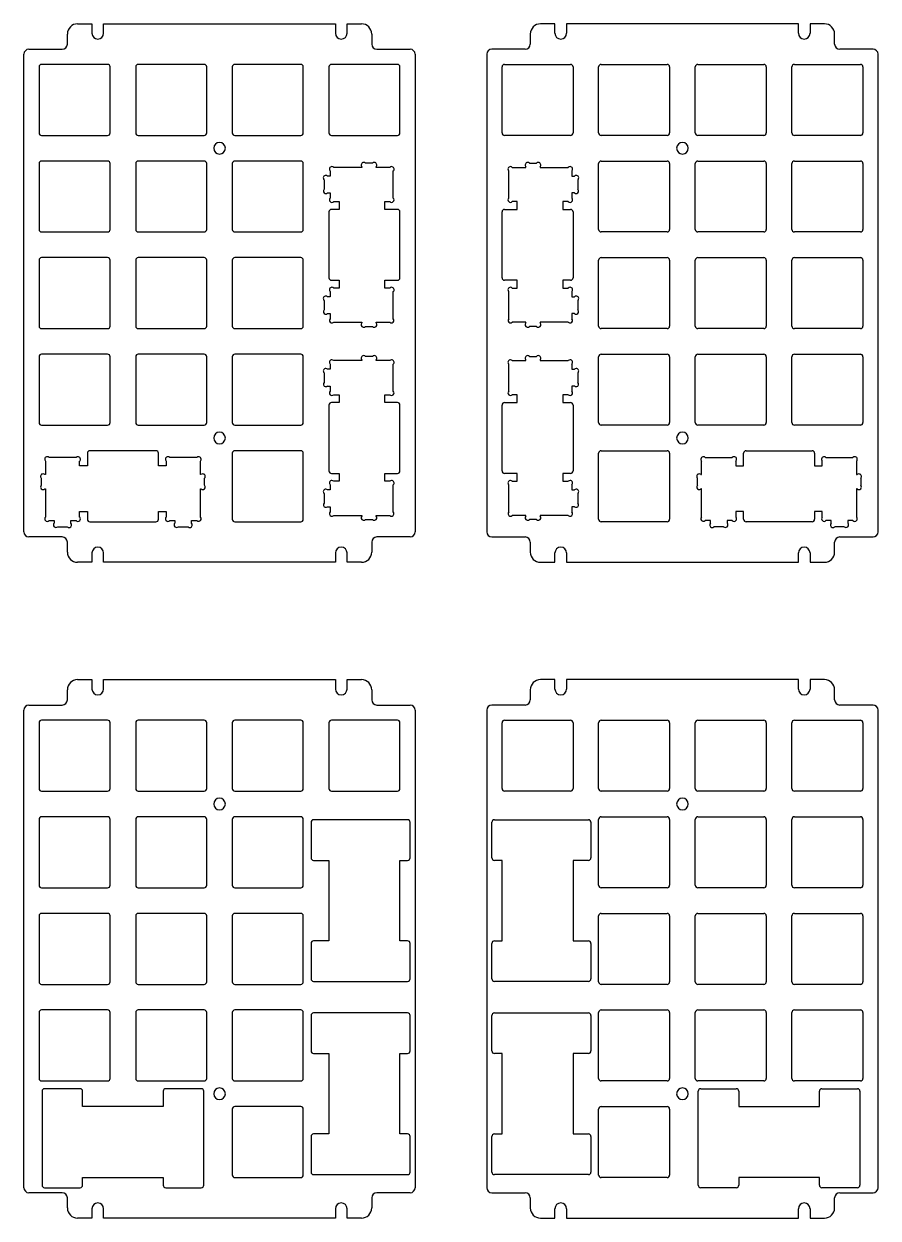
# Model space of a CAD drawing. Header units: millimetres. Extents: x 169 to 652, y 415 to 650.
# Drawn here: x 168.9 to 337.3, y 414.8 to 650.3 of the extents above; entities that cross this region are included whole.
import ezdxf

# ---------------------------------------------------------------- set-up
doc = ezdxf.new("R2010")
doc.units = ezdxf.units.MM

msp = doc.modelspace()

# ---------------------------------------------------------------- linework, layer by layer
at = {"color": 7, "linetype": 'Continuous', "lineweight": 25}
for p, q in [((179.44, 650.34), (182.29, 650.34)), ((182.29, 650.34), (182.29, 648.49)), ((184.59, 648.49), (184.59, 650.34)), ((184.59, 650.34), (230.29, 650.34)), ((230.29, 650.34), (230.29, 648.49)), ((232.59, 648.49), (232.59, 650.34)), ((232.59, 650.34), (235.44, 650.34)), ((273.57, 650.34), (270.72, 650.34)), ((273.57, 648.49), (273.57, 650.34)), ((321.57, 650.34), (275.87, 650.34)), ((275.87, 650.34), (275.87, 648.49)), ((321.57, 648.49), (321.57, 650.34)), ((326.72, 650.34), (323.87, 650.34)), ((323.87, 650.34), (323.87, 648.49)), ((177.44, 646.34), (177.44, 648.34)), ((237.44, 648.34), (237.44, 646.34)), ((268.72, 648.34), (268.72, 646.34)), ((328.72, 646.34), (328.72, 648.34)), ((168.86, 550.14), (168.86, 644.34)), ((169.86, 645.34), (176.44, 645.34)), ((238.44, 645.34), (245.01, 645.34)), ((246.01, 644.34), (246.01, 550.14)), ((260.14, 644.34), (260.14, 550.14)), ((267.72, 645.34), (261.14, 645.34)), ((336.29, 645.34), (329.72, 645.34)), ((337.29, 550.14), (337.29, 644.34)), ((171.86, 641.84), (171.86, 628.84)), ((185.36, 642.34), (172.36, 642.34)), ((185.86, 628.84), (185.86, 641.84)), ((190.91, 641.84), (190.91, 628.84)), ((204.41, 642.34), (191.41, 642.34)), ((204.91, 628.84), (204.91, 641.84)), ((209.96, 641.84), (209.96, 628.84)), ((223.46, 642.34), (210.46, 642.34)), ((223.96, 628.84), (223.96, 641.84)), ((229.01, 641.84), (229.01, 628.84)), ((242.51, 642.34), (229.51, 642.34)), ((243.01, 628.84), (243.01, 641.84)), ((263.14, 628.84), (263.14, 641.84)), ((263.64, 642.34), (276.64, 642.34)), ((277.14, 641.84), (277.14, 628.84)), ((282.19, 628.84), (282.19, 641.84)), ((282.69, 642.34), (295.69, 642.34)), ((296.19, 641.84), (296.19, 628.84)), ((301.24, 628.84), (301.24, 641.84)), ((301.74, 642.34), (314.74, 642.34)), ((315.24, 641.84), (315.24, 628.84)), ((320.29, 628.84), (320.29, 641.84)), ((320.79, 642.34), (333.79, 642.34)), ((334.29, 641.84), (334.29, 628.84)), ((172.36, 628.34), (185.36, 628.34)), ((191.41, 628.34), (204.41, 628.34)), ((210.46, 628.34), (223.46, 628.34)), ((229.51, 628.34), (242.51, 628.34)), ((276.64, 628.34), (263.64, 628.34)), ((295.69, 628.34), (282.69, 628.34)), ((314.74, 628.34), (301.74, 628.34)), ((333.79, 628.34), (320.79, 628.34)), ((171.86, 622.79), (171.86, 609.79)), ((185.36, 623.29), (172.36, 623.29)), ((185.86, 609.79), (185.86, 622.79)), ((190.91, 622.79), (190.91, 609.79)), ((204.41, 623.29), (191.41, 623.29)), ((204.91, 609.79), (204.91, 622.79)), ((209.96, 622.79), (209.96, 609.79)), ((223.46, 623.29), (210.46, 623.29)), ((223.96, 609.79), (223.96, 622.79)), ((235.51, 622.04), (229.95, 622.04)), ((235.51, 622.15), (235.51, 622.04)), ((237.61, 622.86), (236.22, 622.86)), ((238.31, 622.04), (238.31, 622.15)), ((241, 622.04), (238.31, 622.04)), ((265.16, 622.04), (267.84, 622.04)), ((267.84, 622.04), (267.84, 622.15)), ((268.55, 622.86), (269.94, 622.86)), ((270.64, 622.15), (270.64, 622.04)), ((270.64, 622.04), (276.21, 622.04)), ((282.19, 609.79), (282.19, 622.79)), ((282.69, 623.29), (295.69, 623.29)), ((296.19, 622.79), (296.19, 609.79)), ((301.24, 609.79), (301.24, 622.79)), ((301.74, 623.29), (314.74, 623.29)), ((315.24, 622.79), (315.24, 609.79)), ((320.29, 609.79), (320.29, 622.79)), ((320.79, 623.29), (333.79, 623.29)), ((334.29, 622.79), (334.29, 609.79)), ((228.05, 619.6), (228.05, 617.72)), ((229.24, 620.31), (228.75, 620.31)), ((229.24, 621.33), (229.24, 620.31)), ((241.7, 615.99), (241.7, 621.33)), ((264.45, 615.99), (264.45, 621.33)), ((276.91, 621.33), (276.91, 620.31)), ((276.91, 620.31), (277.4, 620.31)), ((278.11, 619.6), (278.11, 617.72)), ((228.75, 617.01), (229.24, 617.01)), ((229.24, 617.01), (229.24, 615.99)), ((229.95, 615.29), (231.01, 615.29)), ((231.01, 615.29), (231.01, 613.76)), ((240.01, 613.76), (240.01, 615.29)), ((240.01, 615.29), (241, 615.29)), ((266.14, 615.29), (265.16, 615.29)), ((266.14, 613.76), (266.14, 615.29)), ((276.21, 615.29), (275.14, 615.29)), ((275.14, 615.29), (275.14, 613.76)), ((277.4, 617.01), (276.91, 617.01)), ((276.91, 617.01), (276.91, 615.99)), ((229.01, 613.26), (229.01, 600.26)), ((231.01, 613.76), (229.51, 613.76)), ((242.51, 613.76), (240.01, 613.76)), ((243.01, 600.26), (243.01, 613.26)), ((263.14, 600.26), (263.14, 613.26)), ((263.64, 613.76), (266.14, 613.76)), ((275.14, 613.76), (276.64, 613.76)), ((277.14, 613.26), (277.14, 600.26)), ((172.36, 609.29), (185.36, 609.29)), ((191.41, 609.29), (204.41, 609.29)), ((210.46, 609.29), (223.46, 609.29)), ((295.69, 609.29), (282.69, 609.29)), ((314.74, 609.29), (301.74, 609.29)), ((333.79, 609.29), (320.79, 609.29)), ((171.86, 603.74), (171.86, 590.74)), ((185.36, 604.24), (172.36, 604.24)), ((185.86, 590.74), (185.86, 603.74)), ((190.91, 603.74), (190.91, 590.74)), ((204.41, 604.24), (191.41, 604.24)), ((204.91, 590.74), (204.91, 603.74)), ((209.96, 603.74), (209.96, 590.74)), ((223.46, 604.24), (210.46, 604.24)), ((223.96, 590.74), (223.96, 603.74)), ((282.19, 590.74), (282.19, 603.74)), ((282.69, 604.24), (295.69, 604.24)), ((296.19, 603.74), (296.19, 590.74)), ((301.24, 590.74), (301.24, 603.74)), ((301.74, 604.24), (314.74, 604.24)), ((315.24, 603.74), (315.24, 590.74)), ((320.29, 590.74), (320.29, 603.74)), ((320.79, 604.24), (333.79, 604.24)), ((334.29, 603.74), (334.29, 590.74)), ((229.51, 599.76), (231.01, 599.76)), ((231.01, 599.76), (231.01, 598.24)), ((240.01, 598.24), (240.01, 599.76)), ((240.01, 599.76), (242.51, 599.76)), ((266.14, 599.76), (263.64, 599.76)), ((266.14, 598.24), (266.14, 599.76)), ((276.64, 599.76), (275.14, 599.76)), ((275.14, 599.76), (275.14, 598.24)), ((229.24, 596.51), (228.75, 596.51)), ((229.24, 597.53), (229.24, 596.51)), ((231.01, 598.24), (229.95, 598.24)), ((241, 598.24), (240.01, 598.24)), ((241.7, 592.19), (241.7, 597.53)), ((264.45, 592.19), (264.45, 597.53)), ((265.16, 598.24), (266.14, 598.24)), ((275.14, 598.24), (276.21, 598.24)), ((276.91, 597.53), (276.91, 596.51)), ((276.91, 596.51), (277.4, 596.51)), ((228.05, 595.81), (228.05, 593.92)), ((278.11, 595.81), (278.11, 593.92)), ((228.75, 593.21), (229.24, 593.21)), ((229.24, 593.21), (229.24, 592.19)), ((229.95, 591.49), (235.51, 591.49)), ((235.51, 591.49), (235.51, 591.37)), ((238.31, 591.37), (238.31, 591.49)), ((238.31, 591.49), (241, 591.49)), ((267.84, 591.49), (265.16, 591.49)), ((267.84, 591.37), (267.84, 591.49)), ((276.21, 591.49), (270.64, 591.49)), ((270.64, 591.49), (270.64, 591.37)), ((277.4, 593.21), (276.91, 593.21)), ((276.91, 593.21), (276.91, 592.19)), ((172.36, 590.24), (185.36, 590.24)), ((191.41, 590.24), (204.41, 590.24)), ((210.46, 590.24), (223.46, 590.24)), ((236.22, 590.66), (237.61, 590.66)), ((269.94, 590.66), (268.55, 590.66)), ((295.69, 590.24), (282.69, 590.24)), ((314.74, 590.24), (301.74, 590.24)), ((333.79, 590.24), (320.79, 590.24)), ((171.86, 584.69), (171.86, 571.69)), ((185.36, 585.19), (172.36, 585.19)), ((185.86, 571.69), (185.86, 584.69)), ((190.91, 584.69), (190.91, 571.69)), ((204.41, 585.19), (191.41, 585.19)), ((204.91, 571.69), (204.91, 584.69)), ((209.96, 584.69), (209.96, 571.69)), ((223.46, 585.19), (210.46, 585.19)), ((223.96, 571.69), (223.96, 584.69)), ((237.61, 584.76), (236.22, 584.76)), ((268.55, 584.76), (269.94, 584.76)), ((282.19, 571.69), (282.19, 584.69)), ((282.69, 585.19), (295.69, 585.19)), ((296.19, 584.69), (296.19, 571.69)), ((301.24, 571.69), (301.24, 584.69)), ((301.74, 585.19), (314.74, 585.19)), ((315.24, 584.69), (315.24, 571.69)), ((320.29, 571.69), (320.29, 584.69)), ((320.79, 585.19), (333.79, 585.19)), ((334.29, 584.69), (334.29, 571.69)), ((229.24, 582.21), (228.75, 582.21)), ((229.24, 583.23), (229.24, 582.21)), ((235.51, 583.94), (229.95, 583.94)), ((235.51, 584.05), (235.51, 583.94)), ((238.31, 583.94), (238.31, 584.05)), ((241, 583.94), (238.31, 583.94)), ((241.7, 577.89), (241.7, 583.23)), ((264.45, 577.89), (264.45, 583.23)), ((265.16, 583.94), (267.84, 583.94)), ((267.84, 583.94), (267.84, 584.05)), ((270.64, 584.05), (270.64, 583.94)), ((270.64, 583.94), (276.21, 583.94)), ((276.91, 583.23), (276.91, 582.21)), ((276.91, 582.21), (277.4, 582.21)), ((228.05, 581.5), (228.05, 579.62)), ((278.11, 581.5), (278.11, 579.62)), ((228.75, 578.91), (229.24, 578.91)), ((229.24, 578.91), (229.24, 577.89)), ((229.95, 577.19), (231.01, 577.19)), ((231.01, 577.19), (231.01, 575.66)), ((240.01, 575.66), (240.01, 577.19)), ((240.01, 577.19), (241, 577.19)), ((266.14, 577.19), (265.16, 577.19)), ((266.14, 575.66), (266.14, 577.19)), ((276.21, 577.19), (275.14, 577.19)), ((275.14, 577.19), (275.14, 575.66)), ((277.4, 578.91), (276.91, 578.91)), ((276.91, 578.91), (276.91, 577.89)), ((229.01, 575.16), (229.01, 562.16)), ((231.01, 575.66), (229.51, 575.66)), ((242.51, 575.66), (240.01, 575.66)), ((243.01, 562.16), (243.01, 575.16)), ((263.14, 562.16), (263.14, 575.16)), ((263.64, 575.66), (266.14, 575.66)), ((275.14, 575.66), (276.64, 575.66)), ((277.14, 575.16), (277.14, 562.16)), ((172.36, 571.19), (185.36, 571.19)), ((191.41, 571.19), (204.41, 571.19)), ((210.46, 571.19), (223.46, 571.19)), ((295.69, 571.19), (282.69, 571.19)), ((314.74, 571.19), (301.74, 571.19)), ((333.79, 571.19), (320.79, 571.19)), ((181.39, 565.64), (181.39, 563.14)), ((194.89, 566.14), (181.89, 566.14)), ((195.39, 563.14), (195.39, 565.64)), ((209.96, 565.64), (209.96, 552.64)), ((223.46, 566.14), (210.46, 566.14)), ((223.96, 552.64), (223.96, 565.64)), ((282.19, 552.64), (282.19, 565.64)), ((282.69, 566.14), (295.69, 566.14)), ((296.19, 565.64), (296.19, 552.64)), ((310.77, 563.14), (310.77, 565.64)), ((311.27, 566.14), (324.27, 566.14)), ((324.77, 565.64), (324.77, 563.14)), ((173.11, 564.12), (173.11, 561.44)), ((179.16, 564.83), (173.82, 564.83)), ((179.86, 563.14), (179.86, 564.12)), ((181.39, 563.14), (179.86, 563.14)), ((196.91, 563.14), (195.39, 563.14)), ((196.91, 564.12), (196.91, 563.14)), ((202.96, 564.83), (197.62, 564.83)), ((203.66, 561.44), (203.66, 564.12)), ((302.49, 561.44), (302.49, 564.12)), ((303.2, 564.83), (308.54, 564.83)), ((309.24, 564.12), (309.24, 563.14)), ((309.24, 563.14), (310.77, 563.14)), ((324.77, 563.14), (326.29, 563.14)), ((326.29, 563.14), (326.29, 564.12)), ((327, 564.83), (332.34, 564.83)), ((333.04, 564.12), (333.04, 561.44)), ((172.29, 560.73), (172.29, 559.34)), ((173.11, 561.44), (173, 561.44)), ((203.78, 561.44), (203.66, 561.44)), ((204.49, 559.34), (204.49, 560.73)), ((229.51, 561.66), (231.01, 561.66)), ((231.01, 561.66), (231.01, 560.14)), ((240.01, 560.14), (240.01, 561.66)), ((240.01, 561.66), (242.51, 561.66)), ((266.14, 561.66), (263.64, 561.66)), ((266.14, 560.14), (266.14, 561.66)), ((276.64, 561.66), (275.14, 561.66)), ((275.14, 561.66), (275.14, 560.14)), ((301.67, 559.34), (301.67, 560.73)), ((302.37, 561.44), (302.49, 561.44)), ((333.04, 561.44), (333.16, 561.44)), ((333.87, 560.73), (333.87, 559.34)), ((173, 558.64), (173.11, 558.64)), ((173.11, 558.64), (173.11, 553.07)), ((203.66, 553.07), (203.66, 558.64)), ((203.66, 558.64), (203.78, 558.64)), ((229.24, 558.41), (228.75, 558.41)), ((229.24, 559.43), (229.24, 558.41)), ((231.01, 560.14), (229.95, 560.14)), ((241, 560.14), (240.01, 560.14)), ((241.7, 554.09), (241.7, 559.43)), ((264.45, 554.09), (264.45, 559.43)), ((265.16, 560.14), (266.14, 560.14)), ((275.14, 560.14), (276.21, 560.14)), ((276.91, 559.43), (276.91, 558.41)), ((276.91, 558.41), (277.4, 558.41)), ((302.49, 558.64), (302.37, 558.64)), ((302.49, 553.07), (302.49, 558.64)), ((333.16, 558.64), (333.04, 558.64)), ((333.04, 558.64), (333.04, 553.07)), ((228.05, 557.71), (228.05, 555.82)), ((278.11, 557.71), (278.11, 555.82)), ((179.86, 553.07), (179.86, 554.14)), ((179.86, 554.14), (181.39, 554.14)), ((181.39, 554.14), (181.39, 552.64)), ((195.39, 552.64), (195.39, 554.14)), ((195.39, 554.14), (196.91, 554.14)), ((196.91, 554.14), (196.91, 553.07)), ((228.75, 555.11), (229.24, 555.11)), ((229.24, 555.11), (229.24, 554.09)), ((277.4, 555.11), (276.91, 555.11)), ((276.91, 555.11), (276.91, 554.09)), ((310.77, 554.14), (309.24, 554.14)), ((309.24, 554.14), (309.24, 553.07)), ((310.77, 552.64), (310.77, 554.14)), ((326.29, 554.14), (324.77, 554.14)), ((324.77, 554.14), (324.77, 552.64)), ((326.29, 553.07), (326.29, 554.14)), ((173.82, 552.37), (174.84, 552.37)), ((174.84, 552.37), (174.84, 551.87)), ((175.55, 551.17), (177.43, 551.17)), ((178.14, 551.87), (178.14, 552.37)), ((178.14, 552.37), (179.16, 552.37)), ((181.89, 552.14), (194.89, 552.14)), ((197.62, 552.37), (198.64, 552.37)), ((198.64, 552.37), (198.64, 551.87)), ((199.35, 551.17), (201.23, 551.17)), ((201.94, 552.37), (202.96, 552.37)), ((201.94, 551.87), (201.94, 552.37)), ((210.46, 552.14), (223.46, 552.14)), ((229.95, 553.39), (235.51, 553.39)), ((235.51, 553.39), (235.51, 553.27)), ((236.22, 552.56), (237.61, 552.56)), ((238.31, 553.27), (238.31, 553.39)), ((238.31, 553.39), (241, 553.39)), ((267.84, 553.39), (265.16, 553.39)), ((267.84, 553.27), (267.84, 553.39)), ((269.94, 552.56), (268.55, 552.56)), ((276.21, 553.39), (270.64, 553.39)), ((270.64, 553.39), (270.64, 553.27)), ((295.69, 552.14), (282.69, 552.14)), ((304.22, 552.37), (303.2, 552.37)), ((304.22, 551.87), (304.22, 552.37)), ((306.81, 551.17), (304.93, 551.17)), ((308.54, 552.37), (307.52, 552.37)), ((307.52, 552.37), (307.52, 551.87)), ((324.27, 552.14), (311.27, 552.14)), ((328.02, 552.37), (327, 552.37)), ((328.02, 551.87), (328.02, 552.37)), ((330.61, 551.17), (328.73, 551.17)), ((332.34, 552.37), (331.32, 552.37)), ((331.32, 552.37), (331.32, 551.87)), ((176.44, 549.14), (169.86, 549.14)), ((245.01, 549.14), (238.44, 549.14)), ((261.14, 549.14), (267.72, 549.14)), ((329.72, 549.14), (336.29, 549.14)), ((177.44, 546.14), (177.44, 548.14)), ((237.44, 548.14), (237.44, 546.14)), ((268.72, 548.14), (268.72, 546.14)), ((328.72, 546.14), (328.72, 548.14)), ((182.29, 544.14), (179.44, 544.14)), ((182.29, 545.99), (182.29, 544.14)), ((184.59, 544.14), (184.59, 545.99)), ((230.29, 544.14), (184.59, 544.14)), ((230.29, 545.99), (230.29, 544.14)), ((232.59, 544.14), (232.59, 545.99)), ((235.44, 544.14), (232.59, 544.14)), ((270.72, 544.14), (273.57, 544.14)), ((273.57, 544.14), (273.57, 545.99)), ((275.87, 545.99), (275.87, 544.14)), ((275.87, 544.14), (321.57, 544.14)), ((321.57, 544.14), (321.57, 545.99)), ((323.87, 545.99), (323.87, 544.14)), ((323.87, 544.14), (326.72, 544.14))]:
    msp.add_line(p, q, dxfattribs=at)
at = {"color": 1, "linetype": 'Continuous', "lineweight": 25}
for p, q in [((179.44, 521), (182.29, 521)), ((182.29, 521), (182.29, 519.15)), ((184.59, 519.15), (184.59, 521)), ((184.59, 521), (230.29, 521)), ((230.29, 521), (230.29, 519.15)), ((232.59, 519.15), (232.59, 521)), ((232.59, 521), (235.44, 521)), ((273.57, 521), (270.72, 521)), ((273.57, 519.15), (273.57, 521)), ((321.57, 521), (275.87, 521)), ((275.87, 521), (275.87, 519.15)), ((321.57, 519.15), (321.57, 521)), ((326.72, 521), (323.87, 521)), ((323.87, 521), (323.87, 519.15)), ((177.44, 517), (177.44, 519)), ((237.44, 519), (237.44, 517)), ((268.72, 519), (268.72, 517)), ((328.72, 517), (328.72, 519)), ((169.86, 516), (176.44, 516)), ((238.44, 516), (245.01, 516)), ((267.72, 516), (261.14, 516)), ((336.29, 516), (329.72, 516)), ((168.86, 420.8), (168.86, 515)), ((246.01, 515), (246.01, 420.8)), ((260.14, 515), (260.14, 420.8)), ((337.29, 420.8), (337.29, 515)), ((171.86, 512.5), (171.86, 499.5)), ((185.36, 513), (172.36, 513)), ((185.86, 499.5), (185.86, 512.5)), ((190.91, 512.5), (190.91, 499.5)), ((204.41, 513), (191.41, 513)), ((204.91, 499.5), (204.91, 512.5)), ((209.96, 512.5), (209.96, 499.5)), ((223.46, 513), (210.46, 513)), ((223.96, 499.5), (223.96, 512.5)), ((229.01, 512.5), (229.01, 499.5)), ((242.51, 513), (229.51, 513)), ((243.01, 499.5), (243.01, 512.5)), ((263.14, 499.5), (263.14, 512.5)), ((263.64, 513), (276.64, 513)), ((277.14, 512.5), (277.14, 499.5)), ((282.19, 499.5), (282.19, 512.5)), ((282.69, 513), (295.69, 513)), ((296.19, 512.5), (296.19, 499.5)), ((301.24, 499.5), (301.24, 512.5)), ((301.74, 513), (314.74, 513)), ((315.24, 512.5), (315.24, 499.5)), ((320.29, 499.5), (320.29, 512.5)), ((320.79, 513), (333.79, 513)), ((334.29, 512.5), (334.29, 499.5)), ((172.36, 499), (185.36, 499)), ((191.41, 499), (204.41, 499)), ((210.46, 499), (223.46, 499)), ((229.51, 499), (242.51, 499)), ((276.64, 499), (263.64, 499)), ((295.69, 499), (282.69, 499)), ((314.74, 499), (301.74, 499)), ((333.79, 499), (320.79, 499)), ((171.86, 493.45), (171.86, 480.45)), ((185.36, 493.95), (172.36, 493.95)), ((185.86, 480.45), (185.86, 493.45)), ((190.91, 493.45), (190.91, 480.45)), ((204.41, 493.95), (191.41, 493.95)), ((204.91, 480.45), (204.91, 493.45)), ((209.96, 493.45), (209.96, 480.45)), ((223.46, 493.95), (210.46, 493.95)), ((223.96, 480.45), (223.96, 493.45)), ((225.49, 492.86), (225.49, 485.86)), ((244.51, 493.36), (225.99, 493.36)), ((245.01, 485.86), (245.01, 492.86)), ((261.14, 485.86), (261.14, 492.86)), ((261.64, 493.36), (280.17, 493.36)), ((280.67, 492.86), (280.67, 485.86)), ((282.19, 480.45), (282.19, 493.45)), ((282.69, 493.95), (295.69, 493.95)), ((296.19, 493.45), (296.19, 480.45)), ((301.24, 480.45), (301.24, 493.45)), ((301.74, 493.95), (314.74, 493.95)), ((315.24, 493.45), (315.24, 480.45)), ((320.29, 480.45), (320.29, 493.45)), ((320.79, 493.95), (333.79, 493.95)), ((334.29, 493.45), (334.29, 480.45)), ((225.99, 485.36), (229.01, 485.36)), ((229.01, 485.36), (229.01, 469.49)), ((243.01, 469.49), (243.01, 485.36)), ((243.01, 485.36), (244.51, 485.36)), ((263.14, 485.36), (261.64, 485.36)), ((263.14, 469.49), (263.14, 485.36)), ((280.17, 485.36), (277.14, 485.36)), ((277.14, 485.36), (277.14, 469.49)), ((172.36, 479.95), (185.36, 479.95)), ((191.41, 479.95), (204.41, 479.95)), ((210.46, 479.95), (223.46, 479.95)), ((295.69, 479.95), (282.69, 479.95)), ((314.74, 479.95), (301.74, 479.95)), ((333.79, 479.95), (320.79, 479.95)), ((171.86, 474.4), (171.86, 461.4)), ((185.36, 474.9), (172.36, 474.9)), ((185.86, 461.4), (185.86, 474.4)), ((190.91, 474.4), (190.91, 461.4)), ((204.41, 474.9), (191.41, 474.9)), ((204.91, 461.4), (204.91, 474.4)), ((209.96, 474.4), (209.96, 461.4)), ((223.46, 474.9), (210.46, 474.9)), ((223.96, 461.4), (223.96, 474.4)), ((282.19, 461.4), (282.19, 474.4)), ((282.69, 474.9), (295.69, 474.9)), ((296.19, 474.4), (296.19, 461.4)), ((301.24, 461.4), (301.24, 474.4)), ((301.74, 474.9), (314.74, 474.9)), ((315.24, 474.4), (315.24, 461.4)), ((320.29, 461.4), (320.29, 474.4)), ((320.79, 474.9), (333.79, 474.9)), ((334.29, 474.4), (334.29, 461.4)), ((225.49, 468.99), (225.49, 461.99)), ((229.01, 469.49), (225.99, 469.49)), ((244.51, 469.49), (243.01, 469.49)), ((245.01, 461.99), (245.01, 468.99)), ((261.14, 461.99), (261.14, 468.99)), ((261.64, 469.49), (263.14, 469.49)), ((277.14, 469.49), (280.17, 469.49)), ((280.67, 468.99), (280.67, 461.99)), ((172.36, 460.9), (185.36, 460.9)), ((191.41, 460.9), (204.41, 460.9)), ((210.46, 460.9), (223.46, 460.9)), ((225.99, 461.49), (244.51, 461.49)), ((280.17, 461.49), (261.64, 461.49)), ((295.69, 460.9), (282.69, 460.9)), ((314.74, 460.9), (301.74, 460.9)), ((333.79, 460.9), (320.79, 460.9)), ((171.86, 455.35), (171.86, 442.35)), ((185.36, 455.85), (172.36, 455.85)), ((185.86, 442.35), (185.86, 455.35)), ((190.91, 455.35), (190.91, 442.35)), ((204.41, 455.85), (191.41, 455.85)), ((204.91, 442.35), (204.91, 455.35)), ((209.96, 455.35), (209.96, 442.35)), ((223.46, 455.85), (210.46, 455.85)), ((223.96, 442.35), (223.96, 455.35)), ((225.49, 454.76), (225.49, 447.76)), ((244.51, 455.26), (225.99, 455.26)), ((245.01, 447.76), (245.01, 454.76)), ((261.14, 447.76), (261.14, 454.76)), ((261.64, 455.26), (280.17, 455.26)), ((280.67, 454.76), (280.67, 447.76)), ((282.19, 442.35), (282.19, 455.35)), ((282.69, 455.85), (295.69, 455.85)), ((296.19, 455.35), (296.19, 442.35)), ((301.24, 442.35), (301.24, 455.35)), ((301.74, 455.85), (314.74, 455.85)), ((315.24, 455.35), (315.24, 442.35)), ((320.29, 442.35), (320.29, 455.35)), ((320.79, 455.85), (333.79, 455.85)), ((334.29, 455.35), (334.29, 442.35)), ((225.99, 447.26), (229.01, 447.26)), ((229.01, 447.26), (229.01, 431.39)), ((243.01, 431.39), (243.01, 447.26)), ((243.01, 447.26), (244.51, 447.26)), ((263.14, 447.26), (261.64, 447.26)), ((263.14, 431.39), (263.14, 447.26)), ((280.17, 447.26), (277.14, 447.26)), ((277.14, 447.26), (277.14, 431.39)), ((172.36, 441.85), (185.36, 441.85)), ((191.41, 441.85), (204.41, 441.85)), ((210.46, 441.85), (223.46, 441.85)), ((295.69, 441.85), (282.69, 441.85)), ((314.74, 441.85), (301.74, 441.85)), ((333.79, 441.85), (320.79, 441.85)), ((172.45, 439.82), (172.45, 421.3)), ((179.95, 440.32), (172.95, 440.32)), ((180.45, 436.8), (180.45, 439.82)), ((196.33, 439.82), (196.33, 436.8)), ((203.83, 440.32), (196.83, 440.32)), ((204.33, 421.3), (204.33, 439.82)), ((301.83, 421.3), (301.83, 439.82)), ((302.33, 440.32), (309.33, 440.32)), ((309.83, 439.82), (309.83, 436.8)), ((325.71, 436.8), (325.71, 439.82)), ((326.21, 440.32), (333.21, 440.32)), ((333.71, 439.82), (333.71, 421.3)), ((196.33, 436.8), (180.45, 436.8)), ((209.96, 436.3), (209.96, 423.3)), ((223.46, 436.8), (210.46, 436.8)), ((223.96, 423.3), (223.96, 436.3)), ((282.19, 423.3), (282.19, 436.3)), ((282.69, 436.8), (295.69, 436.8)), ((296.19, 436.3), (296.19, 423.3)), ((309.83, 436.8), (325.71, 436.8)), ((229.01, 431.39), (225.99, 431.39)), ((244.51, 431.39), (243.01, 431.39)), ((261.64, 431.39), (263.14, 431.39)), ((277.14, 431.39), (280.17, 431.39)), ((225.49, 430.89), (225.49, 423.89)), ((245.01, 423.89), (245.01, 430.89)), ((261.14, 423.89), (261.14, 430.89)), ((280.67, 430.89), (280.67, 423.89)), ((180.45, 421.3), (180.45, 422.8)), ((180.45, 422.8), (196.33, 422.8)), ((196.33, 422.8), (196.33, 421.3)), ((210.46, 422.8), (223.46, 422.8)), ((225.99, 423.39), (244.51, 423.39)), ((280.17, 423.39), (261.64, 423.39)), ((295.69, 422.8), (282.69, 422.8)), ((325.71, 422.8), (309.83, 422.8)), ((309.83, 422.8), (309.83, 421.3)), ((325.71, 421.3), (325.71, 422.8)), ((176.44, 419.8), (169.86, 419.8)), ((172.95, 420.8), (179.95, 420.8)), ((196.83, 420.8), (203.83, 420.8)), ((245.01, 419.8), (238.44, 419.8)), ((261.14, 419.8), (267.72, 419.8)), ((309.33, 420.8), (302.33, 420.8)), ((333.21, 420.8), (326.21, 420.8)), ((329.72, 419.8), (336.29, 419.8)), ((177.44, 416.8), (177.44, 418.8)), ((237.44, 418.8), (237.44, 416.8)), ((268.72, 418.8), (268.72, 416.8)), ((328.72, 416.8), (328.72, 418.8)), ((182.29, 414.8), (179.44, 414.8)), ((182.29, 416.65), (182.29, 414.8)), ((184.59, 414.8), (184.59, 416.65)), ((230.29, 414.8), (184.59, 414.8)), ((230.29, 416.65), (230.29, 414.8)), ((232.59, 414.8), (232.59, 416.65)), ((235.44, 414.8), (232.59, 414.8)), ((270.72, 414.8), (273.57, 414.8)), ((273.57, 414.8), (273.57, 416.65)), ((275.87, 416.65), (275.87, 414.8)), ((275.87, 414.8), (321.57, 414.8)), ((321.57, 414.8), (321.57, 416.65)), ((323.87, 416.65), (323.87, 414.8)), ((323.87, 414.8), (326.72, 414.8))]:
    msp.add_line(p, q, dxfattribs=at)
at = {"color": 7, "linetype": 'Continuous', "lineweight": 25}
for centre, radius, start, end in [((179.44, 648.34), 2, 90, 180), ((235.44, 648.34), 2, 0, 90), ((270.72, 648.34), 2, 90, 180), ((326.72, 648.34), 2, 0, 90), ((183.44, 648.49), 1.15, 180, 0), ((231.44, 648.49), 1.15, 180, 0), ((274.72, 648.49), 1.15, 180, 0), ((322.72, 648.49), 1.15, 180, 0), ((176.44, 646.34), 1, 270, 0), ((238.44, 646.34), 1, 180, 270), ((267.72, 646.34), 1, 270, 0), ((329.72, 646.34), 1, 180, 270), ((169.86, 644.34), 1, 90, 180), ((245.01, 644.34), 1, 0, 90), ((261.14, 644.34), 1, 90, 180), ((336.29, 644.34), 1, 0, 90), ((172.36, 641.84), 0.5, 90, 180), ((185.36, 641.84), 0.5, 0, 90), ((191.41, 641.84), 0.5, 90, 180), ((204.41, 641.84), 0.5, 0, 90), ((210.46, 641.84), 0.5, 90, 180), ((223.46, 641.84), 0.5, 0, 90), ((229.51, 641.84), 0.5, 90, 180), ((242.51, 641.84), 0.5, 0, 90), ((263.64, 641.84), 0.5, 90, 180), ((276.64, 641.84), 0.5, 0, 90), ((282.69, 641.84), 0.5, 90, 180), ((295.69, 641.84), 0.5, 0, 90), ((301.74, 641.84), 0.5, 90, 180), ((314.74, 641.84), 0.5, 0, 90), ((320.79, 641.84), 0.5, 90, 180), ((333.79, 641.84), 0.5, 0, 90), ((172.36, 628.84), 0.5, 180, 270), ((185.36, 628.84), 0.5, 270, 0), ((191.41, 628.84), 0.5, 180, 270), ((204.41, 628.84), 0.5, 270, 0), ((207.44, 625.81), 1.15, 90, 270), ((207.44, 625.81), 1.15, 270, 90), ((210.46, 628.84), 0.5, 180, 270), ((223.46, 628.84), 0.5, 270, 0), ((229.51, 628.84), 0.5, 180, 270), ((242.51, 628.84), 0.5, 270, 0), ((263.64, 628.84), 0.5, 180, 270), ((276.64, 628.84), 0.5, 270, 0), ((282.69, 628.84), 0.5, 180, 270), ((295.69, 628.84), 0.5, 270, 0), ((298.72, 625.81), 1.15, 90, 270), ((298.72, 625.81), 1.15, 270, 90), ((301.74, 628.84), 0.5, 180, 270), ((314.74, 628.84), 0.5, 270, 0), ((320.79, 628.84), 0.5, 180, 270), ((333.79, 628.84), 0.5, 270, 0), ((172.36, 622.79), 0.5, 90, 180), ((185.36, 622.79), 0.5, 360, 90), ((191.41, 622.79), 0.5, 90, 180), ((204.41, 622.79), 0.5, 0, 90), ((210.46, 622.79), 0.5, 90, 180), ((223.46, 622.79), 0.5, 360, 90), ((229.6, 621.68), 0.5, 90, 225), ((229.6, 621.68), 0.5, 45, 90), ((235.87, 622.51), 0.5, 90, 225), ((235.87, 622.51), 0.5, 45, 90), ((237.96, 622.51), 0.5, 90, 135), ((237.96, 622.51), 0.5, 315, 90), ((241.35, 621.68), 0.5, 90, 135), ((241.35, 621.68), 0.5, 315, 90), ((264.81, 621.68), 0.5, 90, 225), ((264.81, 621.68), 0.5, 45, 90), ((268.2, 622.51), 0.5, 90, 225), ((268.2, 622.51), 0.5, 45, 90), ((270.29, 622.51), 0.5, 90, 135), ((270.29, 622.51), 0.5, 315, 90), ((276.56, 621.68), 0.5, 90, 135), ((276.56, 621.68), 0.5, 315, 90), ((282.69, 622.79), 0.5, 90, 180), ((295.69, 622.79), 0.5, 0, 90), ((301.74, 622.79), 0.5, 90, 180), ((314.74, 622.79), 0.5, 360, 90), ((320.79, 622.79), 0.5, 90, 180), ((333.79, 622.79), 0.5, 0, 90), ((228.4, 619.96), 0.5, 90, 225), ((228.4, 619.96), 0.5, 45, 90), ((277.76, 619.96), 0.5, 90, 135), ((277.76, 619.96), 0.5, 315, 90), ((228.4, 617.37), 0.5, 135, 315.0162), ((277.76, 617.37), 0.5, 224.9838, 45), ((229.6, 615.64), 0.5, 135, 315), ((241.35, 615.64), 0.5, 225, 45), ((264.81, 615.64), 0.5, 135, 315), ((276.56, 615.64), 0.5, 225, 45), ((229.51, 613.26), 0.5, 90, 180), ((242.51, 613.26), 0.5, 0, 90), ((263.64, 613.26), 0.5, 90, 180), ((276.64, 613.26), 0.5, 0, 90), ((172.36, 609.79), 0.5, 180, 270), ((185.36, 609.79), 0.5, 270, 0), ((191.41, 609.79), 0.5, 180, 270), ((204.41, 609.79), 0.5, 270, 360), ((210.46, 609.79), 0.5, 180, 270), ((223.46, 609.79), 0.5, 270, 0), ((282.69, 609.79), 0.5, 180, 270), ((295.69, 609.79), 0.5, 270, 360), ((301.74, 609.79), 0.5, 180, 270), ((314.74, 609.79), 0.5, 270, 0), ((320.79, 609.79), 0.5, 180, 270), ((333.79, 609.79), 0.5, 270, 360), ((172.36, 603.74), 0.5, 90, 180), ((185.36, 603.74), 0.5, 360, 90), ((191.41, 603.74), 0.5, 90, 180), ((204.41, 603.74), 0.5, 0, 90), ((210.46, 603.74), 0.5, 90, 180), ((223.46, 603.74), 0.5, 360, 90), ((282.69, 603.74), 0.5, 90, 180), ((295.69, 603.74), 0.5, 0, 90), ((301.74, 603.74), 0.5, 90, 180), ((314.74, 603.74), 0.5, 360, 90), ((320.79, 603.74), 0.5, 90, 180), ((333.79, 603.74), 0.5, 0, 90), ((229.51, 600.26), 0.5, 180, 270), ((229.6, 597.88), 0.5, 90, 225), ((229.6, 597.88), 0.5, 45, 90), ((241.35, 597.88), 0.5, 90, 135), ((241.35, 597.88), 0.5, 315, 90), ((242.51, 600.26), 0.5, 270, 0), ((263.64, 600.26), 0.5, 180, 270), ((264.81, 597.88), 0.5, 90, 225), ((264.81, 597.88), 0.5, 45, 90), ((276.56, 597.88), 0.5, 90, 135), ((276.56, 597.88), 0.5, 315, 90), ((276.64, 600.26), 0.5, 270, 0), ((228.4, 596.16), 0.5, 90, 225), ((228.4, 596.16), 0.5, 45, 90), ((277.76, 596.16), 0.5, 90, 135), ((277.76, 596.16), 0.5, 315, 90), ((228.4, 593.57), 0.5, 135, 315.0162), ((277.76, 593.57), 0.5, 224.9838, 45), ((229.6, 591.84), 0.5, 135, 315.0162), ((235.87, 591.01), 0.5, 135, 315.0113), ((237.96, 591.01), 0.5, 224.9887, 45), ((241.35, 591.84), 0.5, 224.9838, 45), ((264.81, 591.84), 0.5, 135, 315.0162), ((268.2, 591.01), 0.5, 135, 315.0113), ((270.29, 591.01), 0.5, 224.9887, 45), ((276.56, 591.84), 0.5, 224.9838, 45), ((172.36, 590.74), 0.5, 180, 270), ((185.36, 590.74), 0.5, 270, 0), ((191.41, 590.74), 0.5, 180, 270), ((204.41, 590.74), 0.5, 270, 0), ((210.46, 590.74), 0.5, 180, 270), ((223.46, 590.74), 0.5, 270, 0), ((282.69, 590.74), 0.5, 180, 270), ((295.69, 590.74), 0.5, 270, 0), ((301.74, 590.74), 0.5, 180, 270), ((314.74, 590.74), 0.5, 270, 0), ((320.79, 590.74), 0.5, 180, 270), ((333.79, 590.74), 0.5, 270, 0), ((172.36, 584.69), 0.5, 90, 180), ((185.36, 584.69), 0.5, 0, 90), ((191.41, 584.69), 0.5, 90, 180), ((204.41, 584.69), 0.5, 0, 90), ((210.46, 584.69), 0.5, 90, 180), ((223.46, 584.69), 0.5, 0, 90), ((235.87, 584.41), 0.5, 90, 225), ((235.87, 584.41), 0.5, 45, 90), ((237.96, 584.41), 0.5, 90, 135), ((237.96, 584.41), 0.5, 315, 90), ((268.2, 584.41), 0.5, 90, 225), ((268.2, 584.41), 0.5, 45, 90), ((270.29, 584.41), 0.5, 90, 135), ((270.29, 584.41), 0.5, 315, 90), ((282.69, 584.69), 0.5, 90, 180), ((295.69, 584.69), 0.5, 0, 90), ((301.74, 584.69), 0.5, 90, 180), ((314.74, 584.69), 0.5, 0, 90), ((320.79, 584.69), 0.5, 90, 180), ((333.79, 584.69), 0.5, 0, 90), ((228.4, 581.86), 0.5, 90, 225), ((228.4, 581.86), 0.5, 45, 90), ((229.6, 583.58), 0.5, 90, 225), ((229.6, 583.58), 0.5, 45, 90), ((241.35, 583.58), 0.5, 90, 135), ((241.35, 583.58), 0.5, 315, 90), ((264.81, 583.58), 0.5, 90, 225), ((264.81, 583.58), 0.5, 45, 90), ((276.56, 583.58), 0.5, 90, 135), ((276.56, 583.58), 0.5, 315, 90), ((277.76, 581.86), 0.5, 90, 135), ((277.76, 581.86), 0.5, 315, 90), ((228.4, 579.27), 0.5, 135, 315.0162), ((277.76, 579.27), 0.5, 224.9838, 45), ((229.6, 577.54), 0.5, 135, 315), ((241.35, 577.54), 0.5, 225, 45), ((264.81, 577.54), 0.5, 135, 315), ((276.56, 577.54), 0.5, 225, 45), ((229.51, 575.16), 0.5, 90, 180), ((242.51, 575.16), 0.5, 0, 90), ((263.64, 575.16), 0.5, 90, 180), ((276.64, 575.16), 0.5, 0, 90), ((172.36, 571.69), 0.5, 180, 270), ((185.36, 571.69), 0.5, 270, 0), ((191.41, 571.69), 0.5, 180, 270), ((204.41, 571.69), 0.5, 270, 0), ((210.46, 571.69), 0.5, 180, 270), ((223.46, 571.69), 0.5, 270, 0), ((282.69, 571.69), 0.5, 180, 270), ((295.69, 571.69), 0.5, 270, 0), ((301.74, 571.69), 0.5, 180, 270), ((314.74, 571.69), 0.5, 270, 0), ((320.79, 571.69), 0.5, 180, 270), ((333.79, 571.69), 0.5, 270, 0), ((207.44, 568.66), 1.15, 90, 270), ((207.44, 568.66), 1.15, 270, 90), ((298.72, 568.66), 1.15, 90, 270), ((298.72, 568.66), 1.15, 270, 90), ((181.89, 565.64), 0.5, 90, 180), ((194.89, 565.64), 0.5, 0, 90), ((210.46, 565.64), 0.5, 90, 180), ((223.46, 565.64), 0.5, 0, 90), ((282.69, 565.64), 0.5, 90, 180), ((295.69, 565.64), 0.5, 0, 90), ((311.27, 565.64), 0.5, 90, 180), ((324.27, 565.64), 0.5, 0, 90), ((173.47, 564.47), 0.5, 90, 225), ((173.47, 564.47), 0.5, 45, 90), ((179.51, 564.47), 0.5, 90, 135), ((179.51, 564.47), 0.5, 315, 90), ((197.27, 564.47), 0.5, 90, 225), ((197.27, 564.47), 0.5, 45, 90), ((203.31, 564.47), 0.5, 90, 135), ((203.31, 564.47), 0.5, 314.9838, 90), ((302.85, 564.47), 0.5, 90, 225.0162), ((302.85, 564.47), 0.5, 45, 90), ((308.89, 564.47), 0.5, 90, 135), ((308.89, 564.47), 0.5, 315, 90), ((326.65, 564.47), 0.5, 90, 225), ((326.65, 564.47), 0.5, 45, 90), ((332.69, 564.47), 0.5, 90, 135), ((332.69, 564.47), 0.5, 315, 90), ((172.64, 561.08), 0.5, 90, 225), ((172.64, 561.08), 0.5, 45, 90), ((204.14, 561.08), 0.5, 90, 135), ((204.14, 561.08), 0.5, 314.9887, 90), ((229.51, 562.16), 0.5, 180, 270), ((242.51, 562.16), 0.5, 270, 0), ((263.64, 562.16), 0.5, 180, 270), ((276.64, 562.16), 0.5, 270, 0), ((302.02, 561.08), 0.5, 90, 225.0113), ((302.02, 561.08), 0.5, 45, 90), ((333.51, 561.08), 0.5, 90, 135), ((333.51, 561.08), 0.5, 315, 90), ((172.64, 558.99), 0.5, 135, 315), ((204.14, 558.99), 0.5, 225, 45.0113), ((228.4, 558.06), 0.5, 90, 225), ((228.4, 558.06), 0.5, 45, 90), ((229.6, 559.78), 0.5, 90, 225), ((229.6, 559.78), 0.5, 45, 90), ((241.35, 559.78), 0.5, 90, 135), ((241.35, 559.78), 0.5, 315, 90), ((264.81, 559.78), 0.5, 90, 225), ((264.81, 559.78), 0.5, 45, 90), ((276.56, 559.78), 0.5, 90, 135), ((276.56, 559.78), 0.5, 315, 90), ((277.76, 558.06), 0.5, 90, 135), ((277.76, 558.06), 0.5, 315, 90), ((302.02, 558.99), 0.5, 134.9887, 315), ((333.51, 558.99), 0.5, 225, 45), ((228.4, 555.47), 0.5, 135, 315.0162), ((229.6, 553.74), 0.5, 135, 315.0162), ((241.35, 553.74), 0.5, 224.9838, 45), ((264.81, 553.74), 0.5, 135, 315.0162), ((276.56, 553.74), 0.5, 224.9838, 45), ((277.76, 555.47), 0.5, 224.9838, 45), ((173.47, 552.72), 0.5, 135, 315), ((175.19, 551.52), 0.5, 135, 315), ((177.79, 551.52), 0.5, 225, 45.0162), ((179.51, 552.72), 0.5, 225, 45), ((181.89, 552.64), 0.5, 180, 270), ((194.89, 552.64), 0.5, 270, 0), ((197.27, 552.72), 0.5, 135, 315), ((198.99, 551.52), 0.5, 135, 315), ((201.59, 551.52), 0.5, 225, 45.0162), ((203.31, 552.72), 0.5, 225, 45.0162), ((210.46, 552.64), 0.5, 180, 270), ((223.46, 552.64), 0.5, 270, 0), ((235.87, 552.91), 0.5, 135, 315.0113), ((237.96, 552.91), 0.5, 224.9887, 45), ((268.2, 552.91), 0.5, 135, 315.0113), ((270.29, 552.91), 0.5, 224.9887, 45), ((282.69, 552.64), 0.5, 180, 270), ((295.69, 552.64), 0.5, 270, 0), ((302.85, 552.72), 0.5, 134.9838, 315), ((304.57, 551.52), 0.5, 134.9838, 315), ((307.17, 551.52), 0.5, 225, 45), ((308.89, 552.72), 0.5, 225, 45), ((311.27, 552.64), 0.5, 180, 270), ((324.27, 552.64), 0.5, 270, 0), ((326.65, 552.72), 0.5, 135, 315), ((328.37, 551.52), 0.5, 134.9838, 315), ((330.96, 551.52), 0.5, 225, 45), ((332.69, 552.72), 0.5, 225, 45), ((169.86, 550.14), 1, 180, 270), ((176.44, 548.14), 1, 0, 90), ((238.44, 548.14), 1, 90, 180), ((245.01, 550.14), 1, 270, 0), ((261.14, 550.14), 1, 180, 270), ((267.72, 548.14), 1, 0, 90), ((329.72, 548.14), 1, 90, 180), ((336.29, 550.14), 1, 270, 0), ((183.44, 545.99), 1.15, 90, 180), ((183.44, 545.99), 1.15, 0, 90), ((231.44, 545.99), 1.15, 90, 180), ((231.44, 545.99), 1.15, 0, 90), ((274.72, 545.99), 1.15, 90, 180), ((274.72, 545.99), 1.15, 0, 90), ((322.72, 545.99), 1.15, 90, 180), ((322.72, 545.99), 1.15, 0, 90), ((179.44, 546.14), 2, 180, 270), ((235.44, 546.14), 2, 270, 0), ((270.72, 546.14), 2, 180, 270), ((326.72, 546.14), 2, 270, 0)]:
    msp.add_arc(centre, radius, start, end, dxfattribs=at)
at = {"color": 1, "linetype": 'Continuous', "lineweight": 25}
for centre, radius, start, end in [((179.44, 519), 2, 90, 180), ((235.44, 519), 2, 0, 90), ((270.72, 519), 2, 90, 180), ((326.72, 519), 2, 0, 90), ((183.44, 519.15), 1.15, 180, 0), ((231.44, 519.15), 1.15, 180, 0), ((274.72, 519.15), 1.15, 180, 0), ((322.72, 519.15), 1.15, 180, 0), ((169.86, 515), 1, 90, 180), ((176.44, 517), 1, 270, 0), ((238.44, 517), 1, 180, 270), ((245.01, 515), 1, 0, 90), ((261.14, 515), 1, 90, 180), ((267.72, 517), 1, 270, 0), ((329.72, 517), 1, 180, 270), ((336.29, 515), 1, 0, 90), ((172.36, 512.5), 0.5, 90, 180), ((185.36, 512.5), 0.5, 0, 90), ((191.41, 512.5), 0.5, 90, 180), ((204.41, 512.5), 0.5, 0, 90), ((210.46, 512.5), 0.5, 90, 180), ((223.46, 512.5), 0.5, 0, 90), ((229.51, 512.5), 0.5, 90, 180), ((242.51, 512.5), 0.5, 0, 90), ((263.64, 512.5), 0.5, 90, 180), ((276.64, 512.5), 0.5, 0, 90), ((282.69, 512.5), 0.5, 90, 180), ((295.69, 512.5), 0.5, 0, 90), ((301.74, 512.5), 0.5, 90, 180), ((314.74, 512.5), 0.5, 0, 90), ((320.79, 512.5), 0.5, 90, 180), ((333.79, 512.5), 0.5, 0, 90), ((172.36, 499.5), 0.5, 180, 270), ((185.36, 499.5), 0.5, 270, 0), ((191.41, 499.5), 0.5, 180, 270), ((204.41, 499.5), 0.5, 270, 0), ((210.46, 499.5), 0.5, 180, 270), ((223.46, 499.5), 0.5, 270, 0), ((229.51, 499.5), 0.5, 180, 270), ((242.51, 499.5), 0.5, 270, 0), ((263.64, 499.5), 0.5, 180, 270), ((276.64, 499.5), 0.5, 270, 0), ((282.69, 499.5), 0.5, 180, 270), ((295.69, 499.5), 0.5, 270, 0), ((301.74, 499.5), 0.5, 180, 270), ((314.74, 499.5), 0.5, 270, 0), ((320.79, 499.5), 0.5, 180, 270), ((333.79, 499.5), 0.5, 270, 0), ((207.44, 496.47), 1.15, 0, 180), ((298.72, 496.47), 1.15, 0, 180), ((207.44, 496.47), 1.15, 180, 0), ((298.72, 496.47), 1.15, 180, 0), ((172.36, 493.45), 0.5, 90, 180), ((185.36, 493.45), 0.5, 0, 90), ((191.41, 493.45), 0.5, 90, 180), ((204.41, 493.45), 0.5, 0, 90), ((210.46, 493.45), 0.5, 90, 180), ((223.46, 493.45), 0.5, 0, 90), ((225.99, 492.86), 0.5, 90, 180), ((244.51, 492.86), 0.5, 0, 90), ((261.64, 492.86), 0.5, 90, 180), ((280.17, 492.86), 0.5, 0, 90), ((282.69, 493.45), 0.5, 90, 180), ((295.69, 493.45), 0.5, 0, 90), ((301.74, 493.45), 0.5, 90, 180), ((314.74, 493.45), 0.5, 0, 90), ((320.79, 493.45), 0.5, 90, 180), ((333.79, 493.45), 0.5, 0, 90), ((225.99, 485.86), 0.5, 180, 270), ((244.51, 485.86), 0.5, 270, 0), ((261.64, 485.86), 0.5, 180, 270), ((280.17, 485.86), 0.5, 270, 0), ((172.36, 480.45), 0.5, 180, 270), ((185.36, 480.45), 0.5, 270, 0), ((191.41, 480.45), 0.5, 180, 270), ((204.41, 480.45), 0.5, 270, 0), ((210.46, 480.45), 0.5, 180, 270), ((223.46, 480.45), 0.5, 270, 0), ((282.69, 480.45), 0.5, 180, 270), ((295.69, 480.45), 0.5, 270, 0), ((301.74, 480.45), 0.5, 180, 270), ((314.74, 480.45), 0.5, 270, 0), ((320.79, 480.45), 0.5, 180, 270), ((333.79, 480.45), 0.5, 270, 0), ((172.36, 474.4), 0.5, 90, 180), ((185.36, 474.4), 0.5, 0, 90), ((191.41, 474.4), 0.5, 90, 180), ((204.41, 474.4), 0.5, 0, 90), ((210.46, 474.4), 0.5, 90, 180), ((223.46, 474.4), 0.5, 0, 90), ((282.69, 474.4), 0.5, 90, 180), ((295.69, 474.4), 0.5, 0, 90), ((301.74, 474.4), 0.5, 90, 180), ((314.74, 474.4), 0.5, 0, 90), ((320.79, 474.4), 0.5, 90, 180), ((333.79, 474.4), 0.5, 0, 90), ((225.99, 468.99), 0.5, 90, 180), ((244.51, 468.99), 0.5, 0, 90), ((261.64, 468.99), 0.5, 90, 180), ((280.17, 468.99), 0.5, 0, 90), ((225.99, 461.99), 0.5, 180, 270), ((244.51, 461.99), 0.5, 270, 0), ((261.64, 461.99), 0.5, 180, 270), ((280.17, 461.99), 0.5, 270, 0), ((172.36, 461.4), 0.5, 180, 270), ((185.36, 461.4), 0.5, 270, 0), ((191.41, 461.4), 0.5, 180, 270), ((204.41, 461.4), 0.5, 270, 0), ((210.46, 461.4), 0.5, 180, 270), ((223.46, 461.4), 0.5, 270, 0), ((282.69, 461.4), 0.5, 180, 270), ((295.69, 461.4), 0.5, 270, 0), ((301.74, 461.4), 0.5, 180, 270), ((314.74, 461.4), 0.5, 270, 0), ((320.79, 461.4), 0.5, 180, 270), ((333.79, 461.4), 0.5, 270, 0), ((172.36, 455.35), 0.5, 90, 180), ((185.36, 455.35), 0.5, 360, 90), ((191.41, 455.35), 0.5, 90, 180), ((204.41, 455.35), 0.5, 0, 90), ((210.46, 455.35), 0.5, 90, 180), ((223.46, 455.35), 0.5, 360, 90), ((225.99, 454.76), 0.5, 90, 180), ((244.51, 454.76), 0.5, 0, 90), ((261.64, 454.76), 0.5, 90, 180), ((280.17, 454.76), 0.5, 360, 90), ((282.69, 455.35), 0.5, 90, 180), ((295.69, 455.35), 0.5, 360, 90), ((301.74, 455.35), 0.5, 90, 180), ((314.74, 455.35), 0.5, 360, 90), ((320.79, 455.35), 0.5, 90, 180), ((333.79, 455.35), 0.5, 0, 90), ((225.99, 447.76), 0.5, 180, 270), ((244.51, 447.76), 0.5, 270, 360), ((261.64, 447.76), 0.5, 180, 270), ((280.17, 447.76), 0.5, 270, 0), ((172.36, 442.35), 0.5, 180, 270), ((185.36, 442.35), 0.5, 270, 0), ((191.41, 442.35), 0.5, 180, 270), ((204.41, 442.35), 0.5, 270, 0), ((207.44, 439.32), 1.15, 0, 180), ((210.46, 442.35), 0.5, 180, 270), ((223.46, 442.35), 0.5, 270, 0), ((282.69, 442.35), 0.5, 180, 270), ((295.69, 442.35), 0.5, 270, 0), ((298.72, 439.32), 1.15, 0, 180), ((301.74, 442.35), 0.5, 180, 270), ((314.74, 442.35), 0.5, 270, 0), ((320.79, 442.35), 0.5, 180, 270), ((333.79, 442.35), 0.5, 270, 0), ((172.95, 439.82), 0.5, 90, 180), ((179.95, 439.82), 0.5, 360, 90), ((196.83, 439.82), 0.5, 90, 180), ((203.83, 439.82), 0.5, 0, 90), ((207.44, 439.32), 1.15, 180, 0), ((298.72, 439.32), 1.15, 180, 0), ((302.33, 439.82), 0.5, 90, 180), ((309.33, 439.82), 0.5, 0, 90), ((326.21, 439.82), 0.5, 90, 180), ((333.21, 439.82), 0.5, 0, 90), ((210.46, 436.3), 0.5, 90, 180), ((223.46, 436.3), 0.5, 360, 90), ((282.69, 436.3), 0.5, 90, 180), ((295.69, 436.3), 0.5, 360, 90), ((225.99, 430.89), 0.5, 90, 180), ((244.51, 430.89), 0.5, 0, 90), ((261.64, 430.89), 0.5, 90, 180), ((280.17, 430.89), 0.5, 360, 90), ((210.46, 423.3), 0.5, 180, 270), ((223.46, 423.3), 0.5, 270, 0), ((225.99, 423.89), 0.5, 180, 270), ((244.51, 423.89), 0.5, 270, 0), ((261.64, 423.89), 0.5, 180, 270), ((280.17, 423.89), 0.5, 270, 0), ((282.69, 423.3), 0.5, 180, 270), ((295.69, 423.3), 0.5, 270, 360), ((169.86, 420.8), 1, 180, 270), ((172.95, 421.3), 0.5, 180, 270), ((176.44, 418.8), 1, 0, 90), ((179.95, 421.3), 0.5, 270, 0), ((196.83, 421.3), 0.5, 180, 270), ((203.83, 421.3), 0.5, 270, 0), ((238.44, 418.8), 1, 90, 180), ((245.01, 420.8), 1, 270, 0), ((261.14, 420.8), 1, 180, 270), ((267.72, 418.8), 1, 0, 90), ((302.33, 421.3), 0.5, 180, 270), ((309.33, 421.3), 0.5, 270, 0), ((326.21, 421.3), 0.5, 180, 270), ((329.72, 418.8), 1, 90, 180), ((333.21, 421.3), 0.5, 270, 0), ((336.29, 420.8), 1, 270, 0), ((183.44, 416.65), 1.15, 0, 180), ((231.44, 416.65), 1.15, 0, 180), ((274.72, 416.65), 1.15, 0, 180), ((322.72, 416.65), 1.15, 0, 180), ((179.44, 416.8), 2, 180, 270), ((235.44, 416.8), 2, 270, 0), ((270.72, 416.8), 2, 180, 270), ((326.72, 416.8), 2, 270, 0)]:
    msp.add_arc(centre, radius, start, end, dxfattribs=at)

doc.saveas('drawing.dxf')
